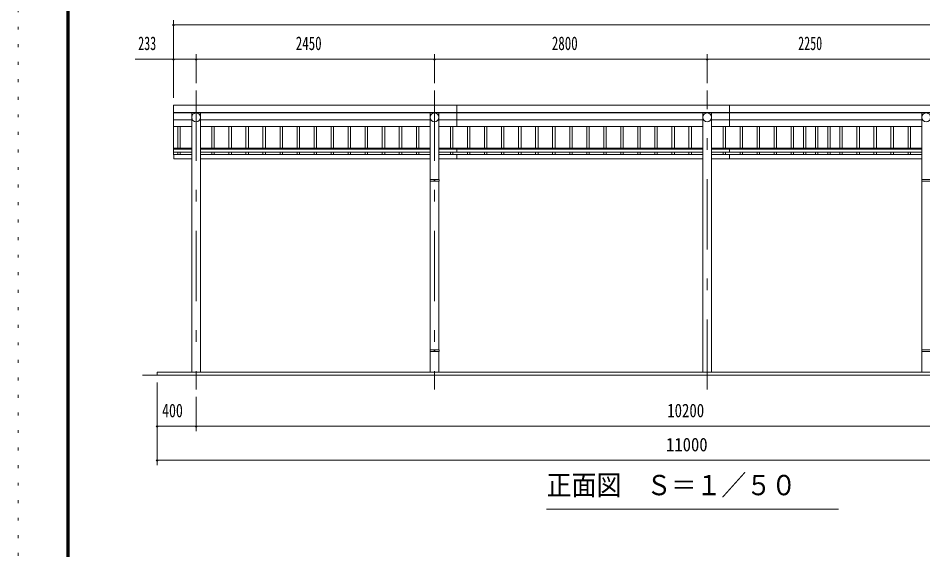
# Model space of a CAD drawing. Units: millimetres, scale not verified, with parts at other scales. Extents: x -25340 to 25344, y -10500 to 10500.
# Drawn here: x -4356 to 4937, y 0 to 5458 of the extents above; entities that cross this region are included whole.
import ezdxf
from ezdxf.enums import TextEntityAlignment as Align

# ---------------------------------------------------------------- set-up
doc = ezdxf.new("R2010")
doc.units = ezdxf.units.MM
doc.header["$LTSCALE"] = 60
doc.linetypes.add('USER3', pattern=[24, 12, -5, 2, -5])
doc.linetypes.add('USER4', pattern=[3, 0.5, -2.5])
for name, color, linetype, lineweight in [('0-2_1-05BOLD', 7, 'Continuous', 18), ('0-3_1-25CENTER', 3, 'USER3', 18), ('0-4_1-45THIN', 4, 'Continuous', 18), ('0-5_1-55DIM', 3, 'Continuous', 18), ('0-C_F-F1PAPER', 5, 'Continuous', 18), ('0-D_F-E_J_ADD', 5, 'USER4', 18)]:
    doc.layers.add(name, color=color, linetype=linetype, lineweight=lineweight)
doc.styles.add('ＭＳ ゴシック', font='')
doc.styles.get('ＭＳ ゴシック').set_extended_font_data('MS Gothic')

msp = doc.modelspace()

# ---------------------------------------------------------------- linework, layer by layer
at = {"layer": '0-2_1-05BOLD'}
for p, q in [((151.62, 4563.67), (151.62, 4345.48)), ((2951.62, 4345.48), (2951.62, 4563.67)), ((-2761.37, 4488.53), (7904.62, 4488.53)), ((7904.63, 4484.46), (-2761.37, 4484.46)), ((-2572.93, 4484.46), (-2572.93, 1824.67)), ((-2483.83, 1824.67), (-2483.83, 4484.46)), ((-122.93, 3800.67), (-122.93, 4484.46)), ((-33.83, 4484.46), (-33.83, 3800.67)), ((2677.07, 1824.67), (2677.07, 4484.46)), ((2766.17, 4484.46), (2766.17, 1824.67)), ((4927.07, 4484.46), (4927.07, 3800.67)), ((-2761.37, 4414.97), (-2572.93, 4414.97)), ((-122.93, 4414.97), (-2483.83, 4414.97)), ((2677.07, 4414.97), (-33.83, 4414.97)), ((4927.07, 4414.97), (2766.17, 4414.97)), ((-2572.93, 4345.48), (-2761.37, 4345.48)), ((-2483.83, 4345.48), (-122.93, 4345.48)), ((-33.83, 4345.48), (2677.07, 4345.48)), ((2766.17, 4345.48), (4927.07, 4345.48)), ((-2761.37, 4123.86), (-2572.93, 4123.86)), ((-2572.93, 4113.43), (-2761.37, 4113.43)), ((-2483.83, 4123.86), (-122.93, 4123.86)), ((-122.93, 4113.43), (-2483.83, 4113.43)), ((-33.83, 4123.86), (2677.07, 4123.86)), ((2677.07, 4113.43), (-33.83, 4113.43)), ((151.62, 4123.86), (151.62, 4083.82)), ((2766.17, 4123.86), (4927.07, 4123.86)), ((4927.07, 4113.43), (2766.17, 4113.43)), ((2951.62, 4123.86), (2951.62, 4083.82)), ((-2761.37, 4083.82), (-2572.92, 4083.82)), ((-2572.92, 4057.49), (-2756.38, 4057.49)), ((-2483.83, 4083.82), (-122.93, 4083.82)), ((-122.93, 4057.49), (-2483.83, 4057.49)), ((-2483.83, 4012.49), (-122.93, 4012.49)), ((-33.83, 4083.82), (2677.07, 4083.82)), ((2677.07, 4057.49), (-33.83, 4057.49)), ((-33.83, 4012.49), (2677.07, 4012.49)), ((151.62, 4057.49), (151.62, 4012.49)), ((2766.17, 4083.82), (4927.07, 4083.82)), ((4927.07, 4057.49), (2766.17, 4057.49)), ((2766.17, 4012.49), (4927.07, 4012.49)), ((2951.62, 4057.49), (2951.62, 4012.49)), ((-122.93, 2053.27), (-122.93, 3784.67)), ((-81.43, 3784.67), (-81.43, 3800.67)), ((-81.43, 3792.67), (-75.33, 3792.67)), ((-75.33, 3800.67), (-75.33, 3784.67)), ((-33.83, 3784.67), (-33.83, 2053.27)), ((4927.07, 3784.67), (4927.07, 2053.27)), ((-81.43, 2037.27), (-81.43, 2053.27)), ((-81.43, 2045.27), (-75.33, 2045.27)), ((-75.33, 2053.27), (-75.33, 2037.27)), ((-122.93, 1824.67), (-122.93, 2037.27)), ((-33.83, 2037.27), (-33.83, 1824.67)), ((4927.07, 2037.27), (4927.07, 1824.67)), ((-3078.37, 1794.67), (8221.62, 1794.67))]:
    msp.add_line(p, q, dxfattribs=at)
for points in [[(7904.62, 4563.67), (-2761.37, 4563.67), (-2761.37, 4054.91), (-2756.38, 4054.91)], [(-2756.38, 4057.49), (-2756.38, 4012.49), (-2572.92, 4012.49)], [(8071.62, 1824.67), (-2928.38, 1824.67), (-2928.38, 1794.67)]]:
    msp.add_lwpolyline(points, dxfattribs=at)
for points in [[(-32.23, 3800.67), (-32.23, 3784.67), (-124.53, 3784.67), (-124.53, 3800.67)], [(5017.77, 3784.67), (5017.77, 3800.67), (4925.47, 3800.67), (4925.47, 3784.67)], [(-32.23, 2053.27), (-32.23, 2037.27), (-124.53, 2037.27), (-124.53, 2053.27)], [(5017.77, 2037.27), (5017.77, 2053.27), (4925.47, 2053.27), (4925.47, 2037.27)]]:
    msp.add_lwpolyline(points, close=True, dxfattribs=at)
for centre in [(-2528.38, 4439.91), (-78.38, 4439.91), (2721.62, 4439.91), (4971.62, 4439.91)]:
    msp.add_circle(centre, 44.55, dxfattribs=at)
for centre in [(-2528.38, 4439.22), (-78.38, 4439.22), (2721.62, 4439.22), (4971.62, 4439.22)]:
    msp.add_arc(centre, 44.55, 180, 0, dxfattribs=at)
at = {"layer": '0-3_1-25CENTER'}
for p, q in [((-2528.38, 4714.67), (-2528.38, 1644.67)), ((-78.38, 4714.67), (-78.38, 1644.67)), ((2721.62, 1644.67), (2721.62, 4714.67))]:
    msp.add_line(p, q, dxfattribs=at)
at = {"layer": '0-4_1-45THIN'}
for p, q in [((-2715.88, 4123.86), (-2715.88, 4345.48)), ((-2690.88, 4345.48), (-2690.88, 4123.86)), ((-2365.87, 4345.48), (-2365.87, 4123.86)), ((-2340.87, 4123.86), (-2340.87, 4345.48)), ((-2190.87, 4123.86), (-2190.87, 4345.48)), ((-2165.87, 4345.48), (-2165.87, 4123.86)), ((-2015.87, 4345.48), (-2015.87, 4123.86)), ((-1990.87, 4123.86), (-1990.87, 4345.48)), ((-1840.87, 4123.86), (-1840.87, 4345.48)), ((-1815.87, 4345.48), (-1815.87, 4123.86)), ((-1665.87, 4345.48), (-1665.87, 4123.86)), ((-1640.87, 4123.86), (-1640.87, 4345.48)), ((-1490.87, 4123.86), (-1490.87, 4345.48)), ((-1465.87, 4345.48), (-1465.87, 4123.86)), ((-1315.87, 4345.48), (-1315.87, 4123.86)), ((-1290.87, 4123.86), (-1290.87, 4345.48)), ((-1140.87, 4123.86), (-1140.87, 4345.48)), ((-1115.87, 4345.48), (-1115.87, 4123.86)), ((-965.87, 4345.48), (-965.87, 4123.86)), ((-940.87, 4123.86), (-940.87, 4345.48)), ((-790.87, 4123.86), (-790.87, 4345.48)), ((-765.87, 4345.48), (-765.87, 4123.86)), ((-615.87, 4345.48), (-615.87, 4123.86)), ((-590.87, 4123.86), (-590.87, 4345.48)), ((-440.87, 4123.86), (-440.87, 4345.48)), ((-415.87, 4345.48), (-415.87, 4123.86)), ((-265.88, 4345.48), (-265.88, 4123.86)), ((-240.87, 4123.86), (-240.87, 4345.48)), ((84.13, 4123.86), (84.13, 4345.48)), ((109.13, 4345.48), (109.13, 4123.86)), ((259.12, 4345.48), (259.12, 4123.86)), ((284.12, 4123.86), (284.12, 4345.48)), ((434.12, 4123.86), (434.12, 4345.48)), ((459.12, 4345.48), (459.12, 4123.86)), ((609.13, 4345.48), (609.13, 4123.86)), ((634.13, 4123.86), (634.13, 4345.48)), ((784.13, 4123.86), (784.13, 4345.48)), ((809.13, 4345.48), (809.13, 4123.86)), ((959.13, 4345.48), (959.13, 4123.86)), ((984.13, 4123.86), (984.13, 4345.48)), ((1134.12, 4123.86), (1134.12, 4345.48)), ((1159.13, 4345.48), (1159.13, 4123.86)), ((1309.12, 4345.48), (1309.12, 4123.86)), ((1334.13, 4123.86), (1334.13, 4345.48)), ((1484.12, 4123.86), (1484.12, 4345.48)), ((1509.12, 4345.48), (1509.12, 4123.86)), ((1659.12, 4345.48), (1659.12, 4123.86)), ((1684.12, 4123.86), (1684.12, 4345.48)), ((1834.12, 4123.86), (1834.12, 4345.48)), ((1859.12, 4345.48), (1859.12, 4123.86)), ((2009.12, 4345.48), (2009.12, 4123.86)), ((2034.13, 4123.86), (2034.13, 4345.48)), ((2184.12, 4123.86), (2184.12, 4345.48)), ((2209.13, 4345.48), (2209.13, 4123.86)), ((2359.12, 4345.48), (2359.12, 4123.86)), ((2384.13, 4123.86), (2384.13, 4345.48)), ((2534.12, 4123.86), (2534.12, 4345.48)), ((2559.13, 4345.48), (2559.13, 4123.86)), ((2884.13, 4345.48), (2884.13, 4123.86)), ((2909.13, 4123.86), (2909.13, 4345.48)), ((3059.13, 4123.86), (3059.13, 4345.48)), ((3084.13, 4345.48), (3084.13, 4123.86)), ((3234.13, 4345.48), (3234.13, 4123.86)), ((3259.13, 4123.86), (3259.13, 4345.48)), ((3409.12, 4123.86), (3409.12, 4345.48)), ((3434.12, 4345.48), (3434.12, 4123.86)), ((3584.13, 4345.48), (3584.13, 4123.86)), ((3609.13, 4123.86), (3609.13, 4345.48)), ((3709.12, 4123.86), (3709.12, 4345.48)), ((3734.12, 4345.48), (3734.12, 4123.86)), ((3834.12, 4345.48), (3834.12, 4123.86)), ((3859.12, 4123.86), (3859.12, 4345.48)), ((3959.12, 4123.86), (3959.12, 4345.48)), ((3984.13, 4345.48), (3984.13, 4123.86)), ((4084.12, 4345.48), (4084.12, 4123.86)), ((4109.12, 4123.86), (4109.12, 4345.48)), ((4259.12, 4123.86), (4259.12, 4345.48)), ((4284.12, 4345.48), (4284.12, 4123.86)), ((4434.12, 4345.48), (4434.12, 4123.86)), ((4459.12, 4123.86), (4459.12, 4345.48)), ((4609.12, 4123.86), (4609.12, 4345.48)), ((4634.12, 4345.48), (4634.12, 4123.86)), ((4784.12, 4345.48), (4784.12, 4123.86)), ((4809.12, 4123.86), (4809.12, 4345.48)), ((-2715.88, 4057.49), (-2715.88, 4083.82)), ((-2690.88, 4083.82), (-2690.88, 4057.49)), ((-2365.87, 4083.82), (-2365.87, 4057.49)), ((-2340.87, 4057.49), (-2340.87, 4083.82)), ((-2190.87, 4057.49), (-2190.87, 4083.82)), ((-2165.87, 4083.82), (-2165.87, 4057.49)), ((-2015.87, 4083.82), (-2015.87, 4057.49)), ((-1990.87, 4057.49), (-1990.87, 4083.82)), ((-1840.87, 4057.49), (-1840.87, 4083.82)), ((-1815.87, 4083.82), (-1815.87, 4057.49)), ((-1665.87, 4083.82), (-1665.87, 4057.49)), ((-1640.87, 4057.49), (-1640.87, 4083.82)), ((-1490.87, 4057.49), (-1490.87, 4083.82)), ((-1465.87, 4083.82), (-1465.87, 4057.49)), ((-1315.87, 4083.82), (-1315.87, 4057.49)), ((-1290.87, 4057.49), (-1290.87, 4083.82)), ((-1140.87, 4057.49), (-1140.87, 4083.82)), ((-1115.87, 4083.82), (-1115.87, 4057.49)), ((-965.87, 4083.82), (-965.87, 4057.49)), ((-940.87, 4057.49), (-940.87, 4083.82)), ((-790.87, 4057.49), (-790.87, 4083.82)), ((-765.87, 4083.82), (-765.87, 4057.49)), ((-615.87, 4083.82), (-615.87, 4057.49)), ((-590.87, 4057.49), (-590.87, 4083.82)), ((-440.87, 4057.49), (-440.87, 4083.82)), ((-415.87, 4083.82), (-415.87, 4057.49)), ((-265.88, 4083.82), (-265.88, 4057.49)), ((-240.87, 4057.49), (-240.87, 4083.82)), ((84.13, 4057.49), (84.13, 4083.82)), ((109.13, 4083.82), (109.13, 4057.49)), ((259.12, 4083.82), (259.12, 4057.49)), ((284.12, 4057.49), (284.12, 4083.82)), ((434.12, 4057.49), (434.12, 4083.82)), ((459.12, 4083.82), (459.12, 4057.49)), ((609.13, 4083.82), (609.13, 4057.49)), ((634.13, 4057.49), (634.13, 4083.82)), ((784.13, 4057.49), (784.13, 4083.82)), ((809.13, 4083.82), (809.13, 4057.49)), ((959.13, 4083.82), (959.13, 4057.49)), ((984.13, 4057.49), (984.13, 4083.82)), ((1134.12, 4057.49), (1134.12, 4083.82)), ((1159.13, 4083.82), (1159.13, 4057.49)), ((1309.12, 4083.82), (1309.12, 4057.49)), ((1334.13, 4057.49), (1334.13, 4083.82)), ((1484.12, 4057.49), (1484.12, 4083.82)), ((1509.12, 4083.82), (1509.12, 4057.49)), ((1659.12, 4083.82), (1659.12, 4057.49)), ((1684.12, 4057.49), (1684.12, 4083.82)), ((1834.12, 4057.49), (1834.12, 4083.82)), ((1859.12, 4083.82), (1859.12, 4057.49)), ((2009.12, 4083.82), (2009.12, 4057.49)), ((2034.13, 4057.49), (2034.13, 4083.82)), ((2184.12, 4057.49), (2184.12, 4083.82)), ((2209.13, 4083.82), (2209.13, 4057.49)), ((2359.12, 4083.82), (2359.12, 4057.49)), ((2384.13, 4057.49), (2384.13, 4083.82)), ((2534.12, 4057.49), (2534.12, 4083.82)), ((2559.13, 4083.82), (2559.13, 4057.49)), ((2884.13, 4083.82), (2884.13, 4057.49)), ((2909.13, 4057.49), (2909.13, 4083.82)), ((3059.13, 4057.49), (3059.13, 4083.82)), ((3084.13, 4083.82), (3084.13, 4057.49)), ((3234.13, 4083.82), (3234.13, 4057.49)), ((3259.13, 4057.49), (3259.13, 4083.82)), ((3409.12, 4057.49), (3409.12, 4083.82)), ((3434.12, 4083.82), (3434.12, 4057.49)), ((3584.13, 4083.82), (3584.13, 4057.49)), ((3609.13, 4057.49), (3609.13, 4083.82)), ((3709.12, 4057.49), (3709.12, 4083.82)), ((3734.12, 4083.82), (3734.12, 4057.49)), ((3834.12, 4083.82), (3834.12, 4057.49)), ((3859.12, 4057.49), (3859.12, 4083.82)), ((3959.12, 4057.49), (3959.12, 4083.82)), ((3984.13, 4083.82), (3984.13, 4057.49)), ((4084.12, 4083.82), (4084.12, 4057.49)), ((4109.12, 4057.49), (4109.12, 4083.82)), ((4259.12, 4057.49), (4259.12, 4083.82)), ((4284.12, 4083.82), (4284.12, 4057.49)), ((4434.12, 4083.82), (4434.12, 4057.49)), ((4459.12, 4057.49), (4459.12, 4083.82)), ((4609.12, 4057.49), (4609.12, 4083.82)), ((4634.12, 4083.82), (4634.12, 4057.49)), ((4784.12, 4083.82), (4784.12, 4057.49)), ((4809.12, 4057.49), (4809.12, 4083.82))]:
    msp.add_line(p, q, dxfattribs=at)
at = {"layer": '0-5_1-55DIM'}
for p, q in [((-2761.38, 5438.67), (-2761.38, 4639.67)), ((-2751.38, 5388.67), (-2771.38, 5388.67)), ((7904.62, 5388.67), (-2761.38, 5388.67)), ((8297.12, 5038.67), (-3153.88, 5038.67)), ((-2751.38, 5038.67), (-2771.38, 5038.67)), ((-2518.38, 5038.67), (-2538.38, 5038.67)), ((-2528.38, 5088.67), (-2528.38, 4789.67)), ((-68.38, 5038.67), (-88.38, 5038.67)), ((-78.38, 4789.67), (-78.38, 5088.67)), ((2731.62, 5038.67), (2711.62, 5038.67)), ((2721.62, 4789.67), (2721.62, 5088.67)), ((-2928.37, 869.67), (-2928.37, 1719.67)), ((-2528.37, 1569.67), (-2528.37, 1219.67)), ((-2918.38, 1269.67), (-2938.38, 1269.67)), ((-2928.37, 1269.67), (8071.62, 1269.67)), ((-2518.37, 1269.67), (-2538.37, 1269.67)), ((-2918.38, 919.67), (-2938.38, 919.67)), ((8071.62, 919.67), (-2928.37, 919.67)), ((1071.62, 419.67), (4071.62, 419.67))]:
    msp.add_line(p, q, dxfattribs=at)
for centre in [(-2761.38, 5388.67), (-2761.38, 5038.67), (-2528.38, 5038.67), (-78.38, 5038.67), (2721.62, 5038.67), (-2928.38, 1269.67), (-2528.37, 1269.67), (-2928.38, 919.67)]:
    msp.add_arc(centre, 10, 180, 0, dxfattribs=at)
at = {"layer": '0-C_F-F1PAPER'}
for points in [[(24843.96, -10000), (-3856.04, -10000), (-3856.04, 10100), (24843.96, 10100)], [(24841.46, -9997.5), (24841.46, 10097.5), (-3853.54, 10097.5), (-3853.54, -9997.5)], [(24838.96, -9995), (24838.96, 10095), (-3851.04, 10095), (-3851.04, -9995)], [(24836.46, -9992.5), (-3848.54, -9992.5), (-3848.54, 10092.5), (24836.46, 10092.5)], [(24833.96, -9990), (24833.96, 10090), (-3846.04, 10090), (-3846.04, -9990)], [(24831.46, -9987.5), (-3843.54, -9987.5), (-3843.54, 10087.5), (24831.46, 10087.5)], [(24828.96, -9985), (24828.96, 10085), (-3841.04, 10085), (-3841.04, -9985)], [(24826.46, -9982.5), (-3838.54, -9982.5), (-3838.54, 10082.5), (24826.46, 10082.5)], [(24823.96, -9980), (-3836.04, -9980), (-3836.04, 10080), (24823.96, 10080)], [(24821.46, -9977.5), (-3833.54, -9977.5), (-3833.54, 10077.5), (24821.46, 10077.5)], [(24818.96, -9975), (24818.96, 10075), (-3831.04, 10075), (-3831.04, -9975)]]:
    msp.add_lwpolyline(points, close=True, dxfattribs=at)
at = {"layer": '0-D_F-E_J_ADD'}
msp.add_lwpolyline([(25343.96, -10500), (-4356.04, -10500), (-4356.04, 10500), (25343.96, 10500)], close=True, dxfattribs=at)

# ---------------------------------------------------------------- texts
at = {"layer": '0-5_1-55DIM', "color": 7, "style": 'ＭＳ ゴシック'}
for s, height, width, p in [('233', 139.3, 0.65, (-3122.59, 5088.67)), ('2450', 139.3, 0.7, (-1504.08, 5088.67)), ('2800', 139.3, 0.7, (1125.99, 5088.67)), ('2250', 139.3, 0.65, (3655.89, 5088.67)), ('400', 139.3, 0.75, (-2877.11, 1319.67)), ('10200', 139.3, 0.8, (2311.1, 1319.67)), ('11000', 139.3, 0.9, (2299, 969.67)), ('正面図\u3000Ｓ＝１／５０', 208.9, 0.9, (1071.62, 498.17))]:
    msp.add_text(s, height=height, dxfattribs=dict(at, width=width)).set_placement(p, align=Align.BOTTOM_LEFT)

doc.saveas('drawing.dxf')
